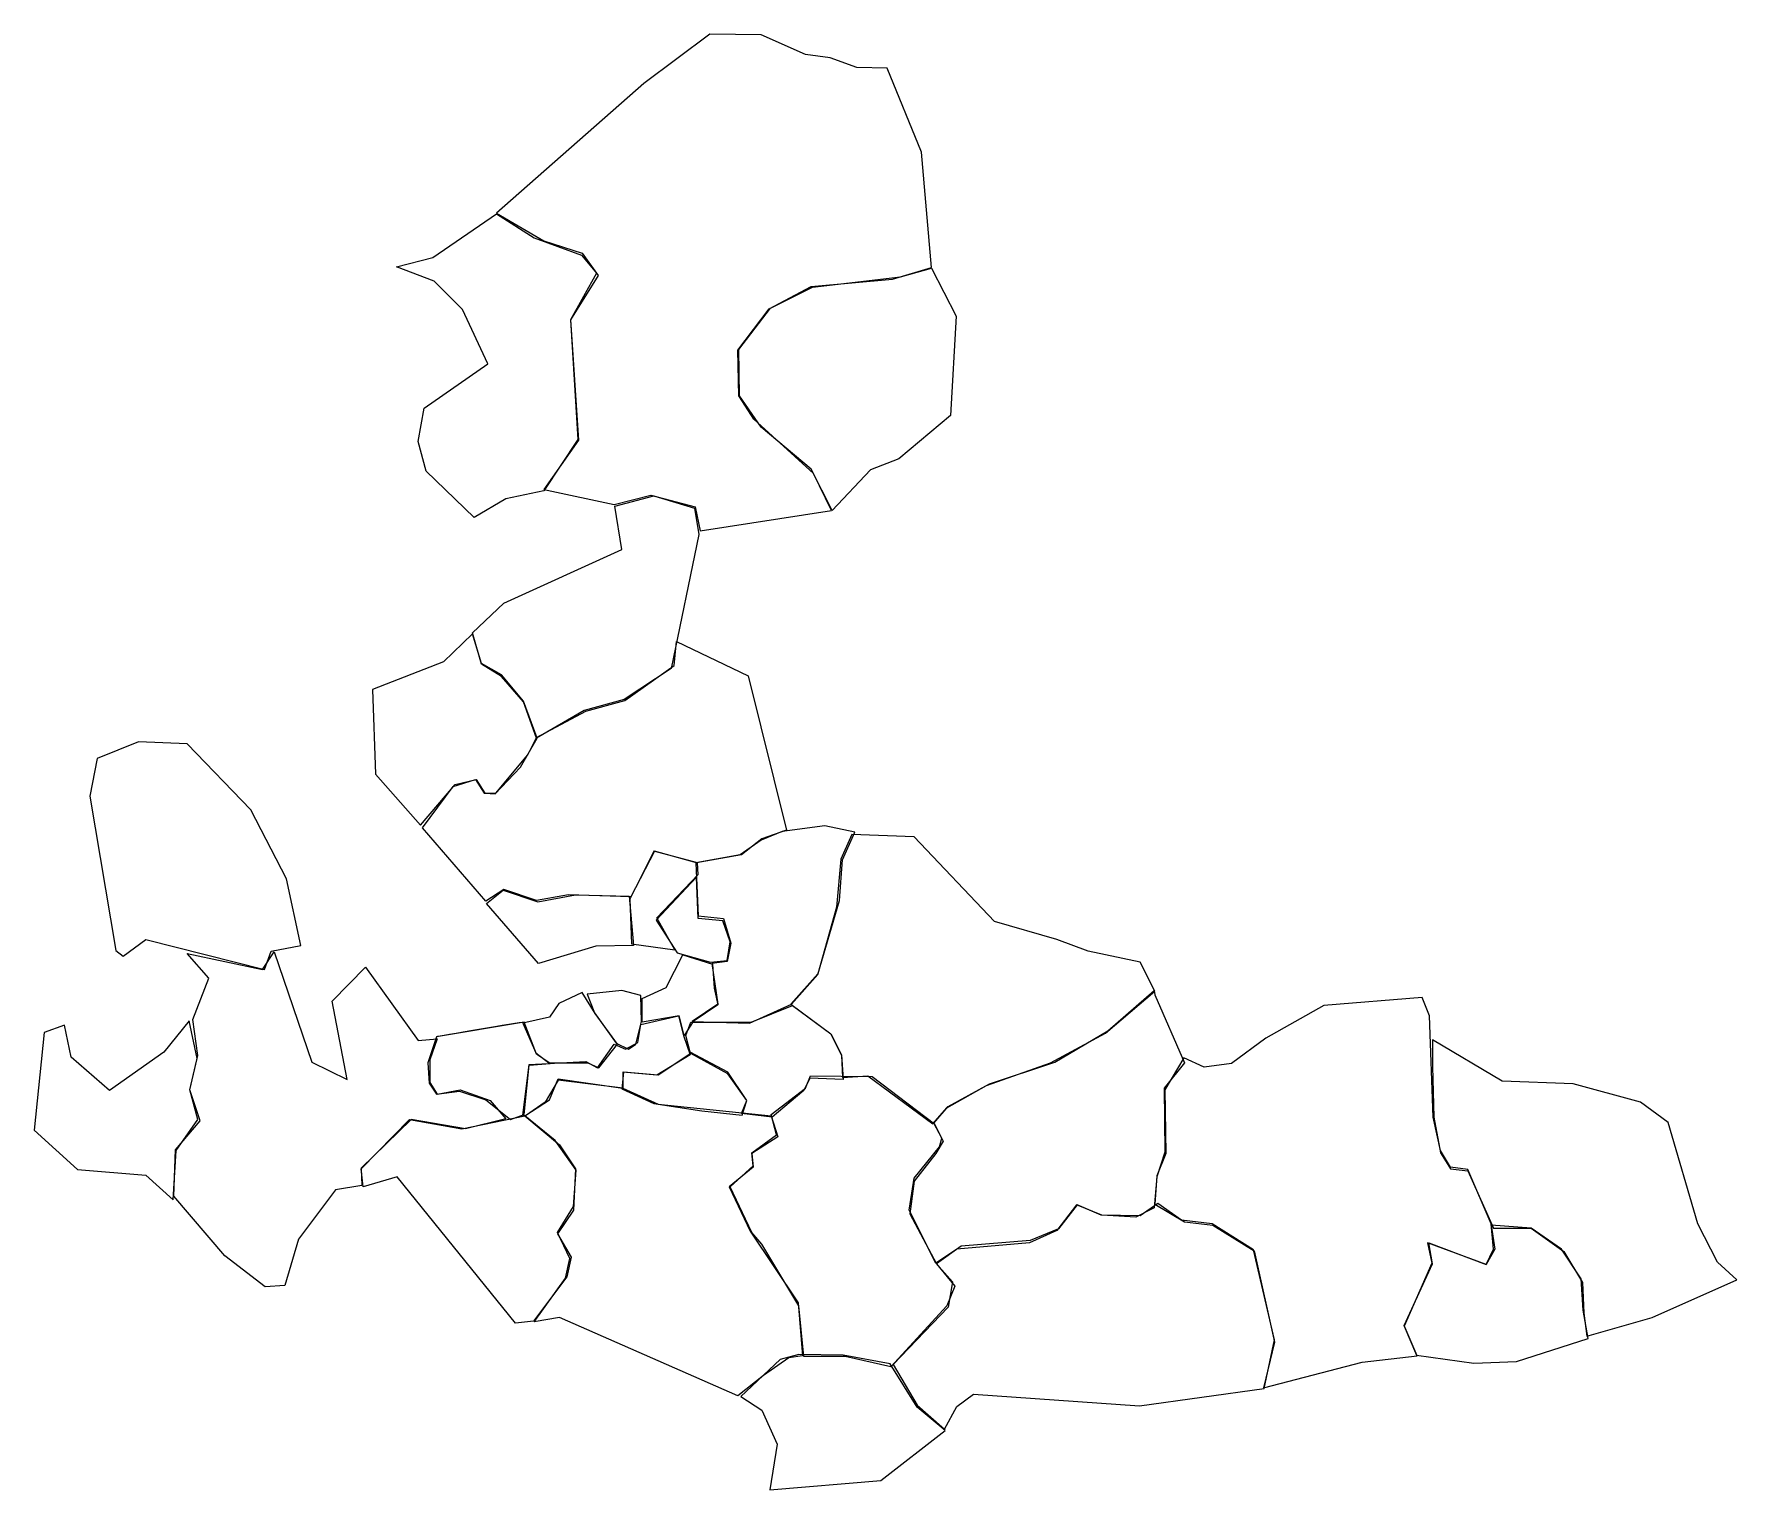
# Model space of a CAD drawing. Extents: x -416 to 255, y 98 to 672.
import ezdxf

# ---------------------------------------------------------------- set-up
doc = ezdxf.new("R2010")
doc.units = 0
doc.layers.add('Layer_1', color=7, linetype='CONTINUOUS')

msp = doc.modelspace()

# ---------------------------------------------------------------- linework, layer by layer
at = {"layer": 'Layer_1', "color": 7}
for points in [[(-213.714288, 492.000004), (-187.428568, 486.285716), (-172.857144, 490.000004), (-155.428568, 485.428572), (-153.428568, 476.000004), (-101.714288, 484.000004), (-108.857144, 498.571428), (-132.285712, 520.000004), (-138.285712, 529.14286), (-138.571432, 547.14286), (-126.285712, 563.428572), (-109.714288, 572.285716), (-77.714286, 575.14286), (-62.285714, 579.714284), (-66.285714, 625.14286), (-79.714286, 658.285716), (-91.714288, 658.571428), (-102.285712, 662.285716), (-112, 663.714284), (-129.428568, 671.428572), (-149.714288, 671.714284), (-175.714288, 652.285716), (-233.714288, 601.14286), (-215.142856, 590.285716), (-200, 585.428572), (-193.714288, 576.571428), (-204.571432, 559.14286), (-201.428568, 511.714284), (-215.142856, 492.285716), (-213.714288, 492.000004)], [(-262.285712, 524.285716), (-237.142856, 541.714284), (-247.142856, 563.14286), (-258.285712, 574.285716), (-273.142856, 580.000004), (-258.857144, 583.714284), (-233.714288, 600.857148), (-218.857144, 591.428572), (-200.285712, 584.571428), (-194.285712, 577.428572), (-204.571432, 559.14286), (-201.714288, 512.000004), (-215.142856, 491.714284), (-230, 488.571428), (-242.571432, 481.14286), (-261.428568, 499.428572), (-264.571432, 511.14286), (-262.285712, 524.285716)], [(-62.285714, 579.428572), (-52.571429, 560.571428), (-54.857143, 521.428572), (-75.142858, 504.285716), (-86.285712, 500.000004), (-101.428568, 484.000004), (-109.714288, 500.285716), (-129.428568, 516.85714), (-138, 529.14286), (-138.285712, 547.428572), (-125.714288, 563.714284), (-109.142856, 572.000004), (-74.571429, 576.000004), (-62.285714, 579.428572)], [(-187.142856, 485.714284), (-171.714288, 489.714284), (-155.714288, 484.85714), (-154, 474.571428), (-164.857144, 421.714284), (-183.428568, 409.428572), (-199.142856, 405.14286), (-218, 394.285716), (-223.142856, 408.571428), (-231.714288, 418.571428), (-239.714288, 423.428572), (-243.142856, 435.714284), (-230.857144, 447.428572), (-184.285712, 468.571428), (-187.142856, 485.714284)], [(-243.142856, 435.428572), (-254.571432, 424.285716), (-282.571432, 413.428572), (-281.428568, 380.000004), (-263.714288, 360.000004), (-250, 376.000004), (-241.714288, 378.000004), (-238.285712, 372.571428), (-234.285712, 372.285716), (-224.285712, 382.85714), (-217.714288, 394.285716), (-223.142856, 408.85714), (-231.714288, 419.14286), (-239.714288, 423.714284), (-243.142856, 435.428572)], [(-162.857144, 432.285716), (-134.571432, 418.85714), (-119.428568, 358.000004), (-129.142856, 354.571428), (-137.142856, 348.285716), (-154.857144, 345.14286), (-171.428568, 349.714284), (-180.857144, 331.714284), (-205.428568, 332.571428), (-218, 330.285716), (-230.857144, 334.571428), (-238, 330.000004), (-262.857144, 358.85714), (-250.857144, 375.14286), (-242, 378.000004), (-238.571432, 372.571428), (-234, 372.571428), (-221.428568, 387.714284), (-218, 394.571428), (-198.571432, 404.85714), (-183.142856, 409.14286), (-163.714288, 422.85714), (-162.857144, 432.285716)], [(-322.571432, 310.285716), (-310.857144, 312.571428), (-316.571432, 338.85714), (-330.571432, 366.000004), (-355.714288, 392.000004), (-374.857144, 392.85714), (-391.142856, 386.285716), (-394, 371.428572), (-383.714288, 310.571428), (-380.857144, 308.285716), (-372, 314.85714), (-325.142856, 303.14286), (-322.571432, 310.285716)], [(-117.428568, 289.428572), (-107.142856, 301.14286), (-98.571432, 330.285716), (-97.428568, 346.285716), (-92.571432, 357.14286), (-104.285712, 359.714284), (-121.142856, 357.428572), (-129.428568, 354.000004), (-137.714288, 348.285716), (-155.142856, 345.14286), (-154.285712, 324.285716), (-144.285712, 323.14286), (-141.428568, 313.428572), (-142.857144, 306.285716), (-148.857144, 305.428572), (-146.571432, 289.428572), (-156.571432, 282.571428), (-134, 282.000004), (-117.428568, 289.428572)], [(-97.428568, 260.571428), (-87.428568, 261.14286), (-61.714286, 242.285716), (-56.285714, 248.571428), (-40.571429, 257.428572), (-15.428571, 266.285716), (6.285714, 278.000004), (25.714286, 294.571428), (20, 306.000004), (-0.571429, 310.285716), (-12.857143, 314.85714), (-37.428571, 322.000004), (-69.142858, 355.428572), (-93.714288, 356.285716), (-98, 346.571428), (-99.714288, 327.714284), (-107.142856, 301.428572), (-117.714288, 289.428572), (-102, 277.714284), (-97.714288, 269.14286), (-97.428568, 260.571428)], [(-180.571432, 313.14286), (-163.428568, 310.85714), (-170.571432, 323.428572), (-154.285712, 340.571428), (-154.571432, 345.14286), (-171.714288, 349.714284), (-181.142856, 330.85714), (-180.571432, 313.14286)], [(-154.857144, 339.428572), (-170.857144, 322.571428), (-162.571432, 309.714284), (-149.428568, 306.000004), (-142.857144, 306.571428), (-141.714288, 314.000004), (-144.571432, 322.285716), (-154.285712, 323.14286), (-154.857144, 339.428572)], [(-181.428568, 332.000004), (-179.714288, 312.571428), (-194.571432, 312.285716), (-217.142856, 305.428572), (-237.714288, 329.14286), (-231.142856, 334.285716), (-217.428568, 329.714284), (-202.571432, 332.571428), (-181.428568, 332.000004)], [(-230, 244.285716), (-246, 240.285716), (-267.428568, 244.000004), (-287.142856, 224.85714), (-286.857144, 218.000004), (-297.142856, 216.285716), (-311.714288, 196.85714), (-317.142856, 178.571428), (-324.857144, 178.000004), (-340.857144, 190.285716), (-360.857144, 213.714284), (-360.285712, 232.000004), (-350.571432, 243.428572), (-354.571432, 255.714284), (-351.428568, 269.14286), (-353.428568, 283.428572), (-347.142856, 299.714284), (-355.714288, 309.428572), (-326, 303.14286), (-321.428568, 310.000004), (-306.571432, 266.571428), (-292.571432, 259.714284), (-298.571432, 290.571428), (-285.428568, 304.000004), (-264.571432, 275.14286), (-257.142856, 275.714284), (-260, 267.428572), (-260, 258.571428), (-257.142856, 254.000004), (-248, 255.714284), (-236.285712, 251.428572), (-230, 244.285716)], [(-160.285712, 308.85714), (-148.571432, 305.14286), (-148, 295.714284), (-146.571432, 289.14286), (-156.285712, 282.571428), (-159.714288, 277.14286), (-161.714288, 284.85714), (-176.285712, 282.285716), (-176.285712, 291.714284), (-166.857144, 296.000004), (-160.285712, 308.85714)], [(-200, 294.000004), (-209.142856, 289.714284), (-212.857144, 284.285716), (-223.428568, 282.000004), (-218.285712, 270.285716), (-213.142856, 266.285716), (-197.714288, 266.285716), (-193.428568, 264.285716), (-186, 273.714284), (-194.857144, 285.714284), (-200, 294.000004)], [(-176.857144, 292.85714), (-184.285712, 294.85714), (-198, 293.428572), (-195.142856, 286.000004), (-186.571432, 274.000004), (-181.714288, 271.714284), (-178.857144, 273.714284), (-176.571432, 282.571428), (-176.857144, 292.85714)], [(-157.142856, 282.285716), (-133.428568, 282.285716), (-117.142856, 288.85714), (-102, 277.714284), (-97.714288, 269.428572), (-97.142856, 259.714284), (-110.285712, 260.285716), (-112.571432, 255.428572), (-125.142856, 244.85714), (-137.142856, 246.285716), (-135.142856, 251.428572), (-142.571432, 262.571428), (-157.428568, 270.571428), (-159.142856, 277.14286), (-157.142856, 282.285716)], [(25.714286, 293.14286), (37.428571, 266.285716), (29.428571, 256.285716), (29.714286, 231.14286), (26.571429, 221.428572), (25.428571, 209.14286), (18.285714, 205.428572), (4.857143, 206.285716), (-5.142857, 210.285716), (-12.857143, 200.285716), (-23.714286, 195.428572), (-52.285714, 192.85714), (-60.571429, 187.428572), (-71.142858, 208.285716), (-69.142858, 220.85714), (-59.142858, 233.14286), (-58.285714, 236.571428), (-61.428571, 242.571428), (-55.714286, 249.14286), (-39.428571, 258.000004), (-13.714286, 266.571428), (7.142857, 278.85714), (25.428571, 294.85714), (25.714286, 293.14286)], [(68.571429, 138.285716), (107.428568, 148.285716), (129.142856, 150.85714), (124, 162.85714), (135.142856, 187.14286), (133.714288, 195.428572), (156.285712, 186.85714), (159.142856, 192.85714), (158.285712, 202.85714), (149.142856, 224.285716), (142.285712, 225.14286), (138.285712, 231.714284), (135.428568, 244.85714), (134, 284.85714), (131.142856, 292.000004), (92.285712, 288.85714), (69.428571, 276.000004), (56, 266.000004), (45.142858, 264.571428), (37.142858, 268.285716), (29.714286, 255.714284), (30, 230.571428), (26.571429, 221.714284), (25.714286, 210.571428), (37.428571, 203.714284), (48.571429, 202.285716), (64.857143, 192.285716), (72.857143, 156.285716), (68.571429, 138.285716)], [(-354.857144, 282.85714), (-364.857144, 270.571428), (-386.285712, 255.428572), (-401.428576, 268.571428), (-404, 281.14286), (-412, 278.285716), (-416, 239.714284), (-398.857144, 224.285716), (-372, 222.000004), (-361.142856, 212.285716), (-360, 231.714284), (-351.428568, 244.000004), (-354.571432, 255.714284), (-351.714288, 268.000004), (-354.857144, 282.85714)], [(-257.428568, 276.571428), (-260.857144, 266.285716), (-260.285712, 258.285716), (-257.428568, 254.000004), (-248.285712, 255.14286), (-238, 251.714284), (-228.285712, 244.000004), (-222.857144, 246.000004), (-220.857144, 265.428572), (-212.571432, 266.000004), (-218, 269.714284), (-222.857144, 282.285716)], [(-160, 277.14286), (-157.428568, 269.428572), (-170.571432, 261.428572), (-184, 262.571428), (-184, 256.285716), (-209.428568, 259.428572), (-214.571432, 250.85714), (-222.285712, 245.428572), (-223.428568, 245.714284), (-220.857144, 265.714284), (-198.571432, 266.85714), (-194, 264.285716), (-187.428568, 273.714284), (-182.857144, 271.714284), (-178, 274.285716), (-176.857144, 281.428572), (-162, 284.85714), (-160, 277.14286)], [(196, 158.571428), (221.714288, 166.000004), (255.142856, 180.85714), (247.428568, 187.714284), (239.714288, 202.85714), (228, 242.85714), (217.142856, 250.85714), (190.571432, 258.000004), (162.571432, 259.14286), (135.142856, 275.428572), (135.142856, 264.85714), (135.714288, 244.85714), (138.285712, 230.85714), (142.285712, 224.571428), (149.142856, 223.714284), (159.142856, 201.14286), (174, 201.14286), (186.857144, 192.000004), (194.285712, 179.714284), (194.857144, 167.714284), (196, 158.571428)], [(-183.714288, 262.571428), (-184.285712, 256.000004), (-171.714288, 250.285716), (-152.857144, 247.428572), (-136.857144, 245.714284), (-135.142856, 251.428572), (-142.571432, 262.000004), (-157.142856, 270.000004), (-170, 261.428572), (-183.714288, 262.571428)], [(-113.142856, 150.85714), (-118.571432, 150.000004), (-128.571432, 143.14286), (-138.571432, 135.14286), (-208.857144, 166.000004), (-218.857144, 164.285716), (-206.571432, 181.428572), (-204.857144, 189.14286), (-209.714288, 199.428572), (-203.428568, 209.714284), (-202.285712, 224.000004), (-210.571432, 235.714284), (-222.571432, 245.428572), (-212.857144, 251.714284), (-209.428568, 260.000004), (-184, 256.285716), (-170, 250.000004), (-125.428568, 245.428572), (-122.857144, 237.14286), (-133.142856, 230.571428), (-132.571432, 225.14286), (-142, 217.428572), (-133.714288, 200.000004), (-114.857144, 171.714284), (-113.142856, 150.85714)], [(-60.285714, 187.14286), (-53.142858, 178.285716), (-56.285714, 170.571428), (-78.285714, 146.571428), (-96.285712, 150.571428), (-112.571432, 150.571428), (-114.571432, 170.571428), (-129.142856, 194.85714), (-133.142856, 199.428572), (-141.714288, 217.428572), (-132.571432, 225.714284), (-133.142856, 230.85714), (-123.428568, 238.000004), (-125.428568, 246.000004), (-112, 256.285716), (-110, 261.14286), (-85.714288, 260.85714), (-61.142858, 242.285716), (-57.714286, 235.428572), (-60.571429, 230.571428), (-69.142858, 219.714284), (-70.857143, 206.85714), (-60.285714, 187.14286)], [(-219.142856, 164.571428), (-226.285712, 163.714284), (-272.857144, 221.428572), (-286.285712, 217.428572), (-287.142856, 224.571428), (-268, 244.000004), (-247.428568, 240.285716), (-222.571432, 245.428572), (-208.857144, 234.000004), (-202.571432, 224.571428), (-203.428568, 208.285716), (-209.714288, 198.85714), (-204.285712, 189.714284), (-206, 182.000004), (-219.142856, 164.571428)], [(-77.428571, 147.428572), (-68, 131.428572), (-57.142858, 122.000004), (-52.285714, 130.85714), (-45.714286, 135.714284), (19.714286, 131.14286), (68.857143, 138.000004), (72.857143, 157.14286), (64.571429, 192.571428), (48.285714, 202.85714), (36.285714, 204.285716), (26.857143, 210.85714), (20, 206.000004), (4.571429, 206.285716), (-4.857143, 210.285716), (-12.285714, 200.85714), (-23.428571, 196.285716), (-50.571429, 194.000004), (-60.285714, 187.14286), (-54, 180.000004), (-55.714286, 170.000004), (-77.428571, 147.428572)], [(128.857144, 151.14286), (151.428568, 148.000004), (168.285712, 148.571428), (196.571432, 157.714284), (194.571432, 168.85714), (193.714288, 181.14286), (186, 192.85714), (174, 201.14286), (158.285712, 202.285716), (159.714288, 192.85714), (156.285712, 186.85714), (133.142856, 195.428572), (134.857144, 187.428572), (124, 162.571428), (128.857144, 151.14286)], [(-137.428568, 134.85714), (-129.142856, 129.428572), (-123.142856, 116.000004), (-126, 98.000004), (-82.285712, 101.714284), (-56.857143, 121.428572), (-68, 130.571428), (-78.571429, 147.714284), (-97.142856, 151.14286), (-114.571432, 151.428572), (-122, 149.428572), (-137.428568, 134.85714)]]:
    msp.add_lwpolyline(points, close=True, dxfattribs=at)
msp.add_open_spline([(-222.857144, 282.285716), (-224.285712, 282.285716), (-257.428568, 276.571428), (-257.428568, 276.571428)], degree=3, dxfattribs=at)

doc.saveas('drawing.dxf')
